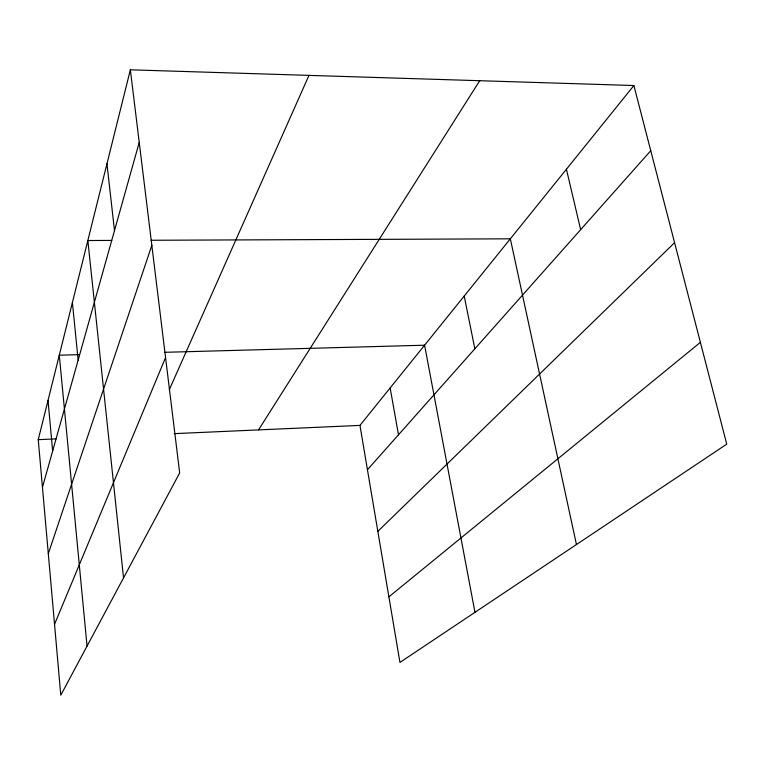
<?xml version="1.0" encoding="UTF-8"?>
<svg xmlns="http://www.w3.org/2000/svg" width="765" height="765" viewBox="0 0 765 765"><rect width="100%" height="100%" fill="white"/><g stroke="black" fill="none" stroke-linecap="round" stroke-linejoin="round"><path stroke-width="1.15" d="M130.356 69.806L179.679 472.933L60.789 695.194L38.25 439.665L130.356 69.806L633.879 85.527L726.75 444.14L399.952 662.423L359.961 425.397L633.879 85.527M42.458 487.324L139.24 142.386M48.3 553.659L151.833 245.355M54.535 624.288L165.565 357.551M169.333 389.595L308.974 75.381M258.541 429.892L479.712 80.717M367.439 469.758L650.757 150.705M377.843 531.369L674.577 242.706M388.888 596.853L700.386 342.347M38.25 439.665L56.161 438.871M174.21 433.64L359.961 425.397M79.445 354.644L59.288 355.199L87.047 646.1M164.819 352.311L424.594 345.206L474.969 612.316M111.719 240.42L87.841 240.516L123.528 577.9M151.107 240.267L510.331 238.823L576.447 544.537M566.425 169.218L580.645 229.663M464.221 296.026L474.845 348.811M390.15 387.932L398.489 434.788M106.947 163.815L114.492 230.59M72.398 302.558L78.154 360.095M48.023 400.411L52.651 450.968"/></g></svg>
